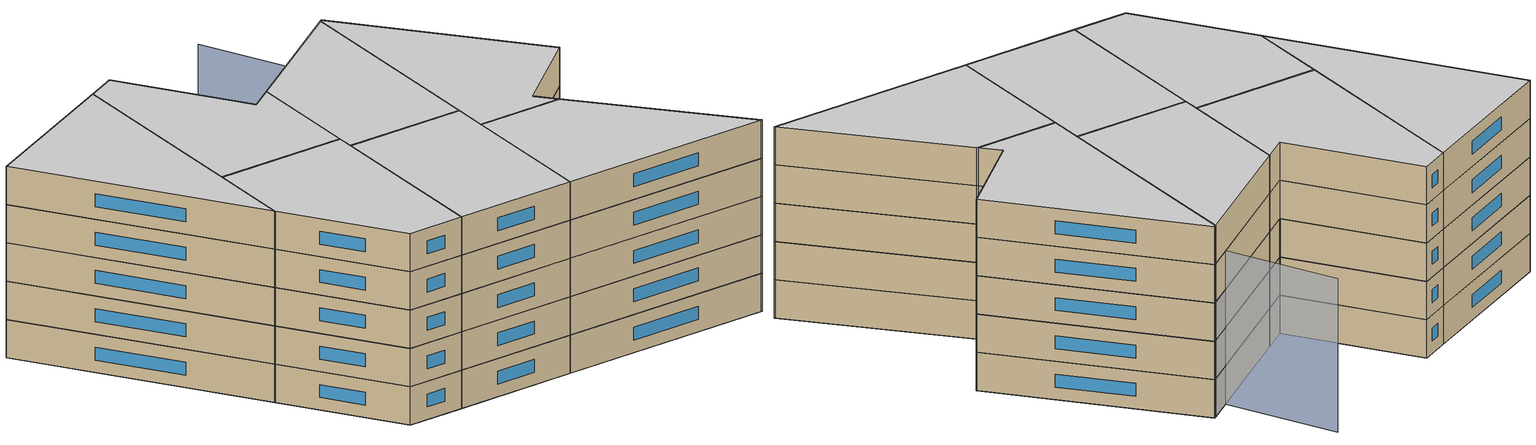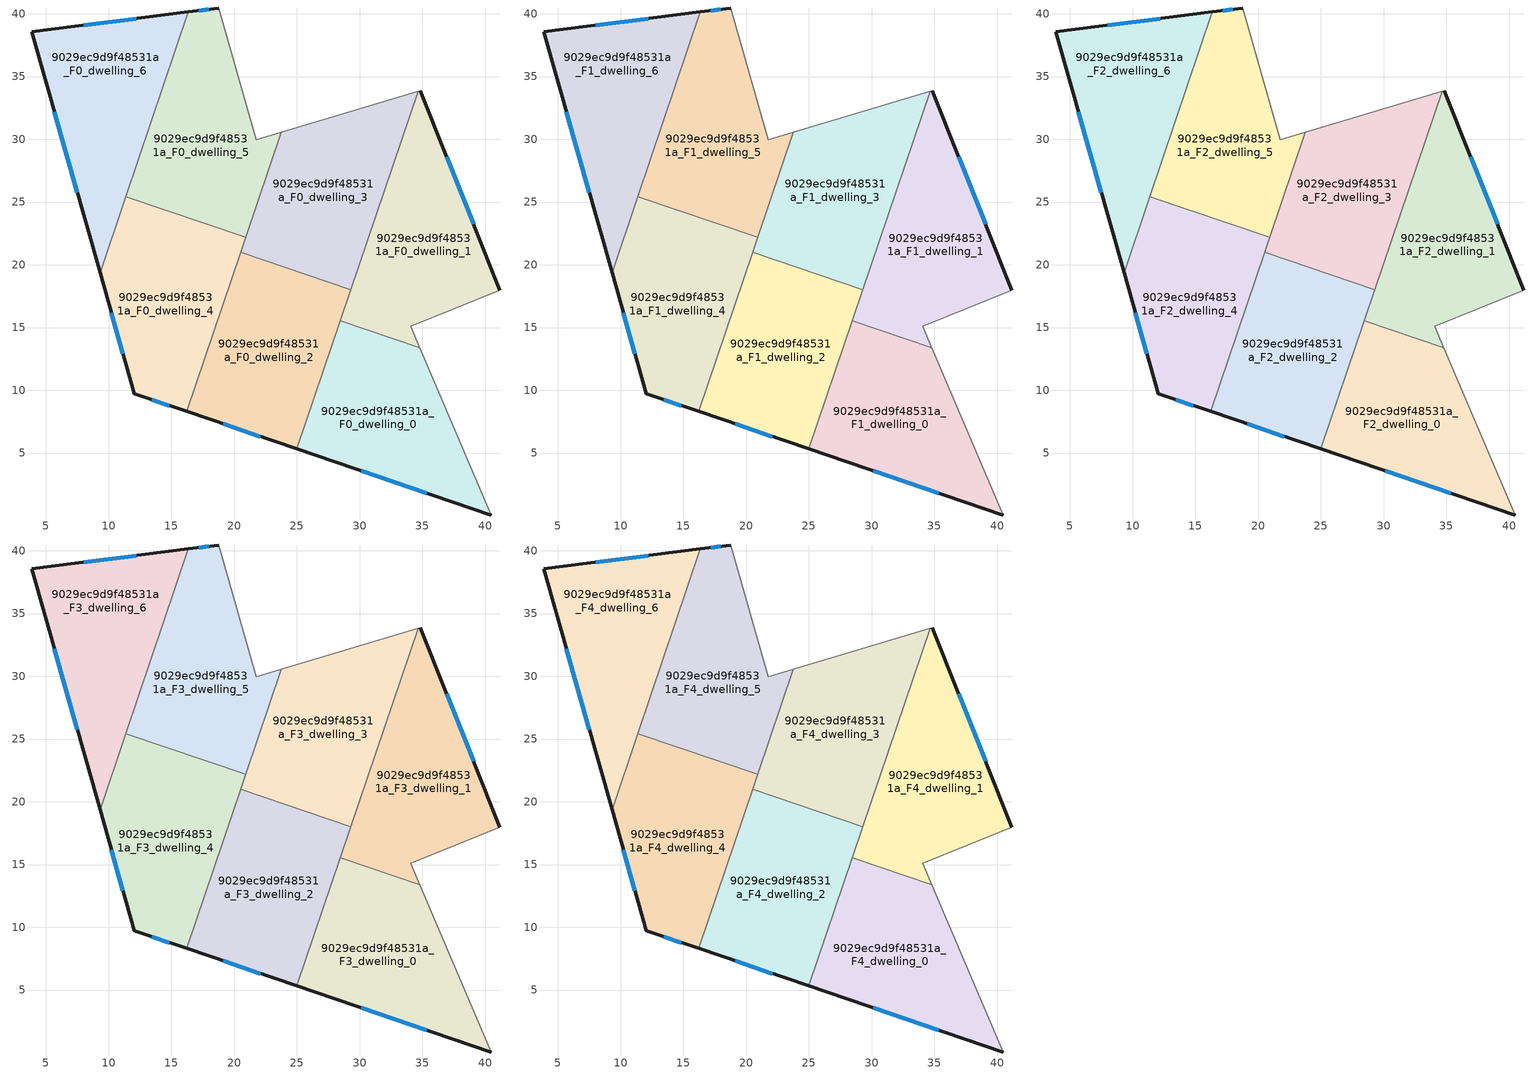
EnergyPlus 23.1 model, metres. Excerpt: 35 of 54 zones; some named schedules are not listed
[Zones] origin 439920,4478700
9029ec9d9f48531a_F0_dwelling_0
 floor ground (EU_floor_Construction): 40.48,0.07 34.8,13.4 28.47,15.54 25,5.33 z0
 wall outside (EU_wall_Construction): 40.48,0.07 25,5.33 z0:3
 wall to 9029ec9d9f48531a_F0_dwelling_1 (EU_wall_Construction): 28.47,15.54 34.8,13.4 z0:3
 wall adiabatic (EU_wall_Construction): 34.8,13.4 40.48,0.07 z0:3
 wall to 9029ec9d9f48531a_F0_dwelling_2 (EU_wall_Construction): 25,5.33 28.47,15.54 z0:3
 window (EU_Window_Construction): 35.35,1.81 30.13,3.59 z0.99:2.01
9029ec9d9f48531a_F0_dwelling_1
 floor ground (EU_floor_Construction): 41.18,17.97 34.84,33.86 34.66,33.81 28.47,15.54 34.8,13.4 34.07,15.12 z0
 wall outside (EU_wall_Construction): 34.84,33.86 41.18,17.97 z0:3
 wall adiabatic (EU_wall_Construction): 34.66,33.81 34.84,33.86 / 41.18,17.97 34.07,15.12 34.8,13.4 z0:3
 wall to 9029ec9d9f48531a_F0_dwelling_3 (EU_wall_Construction): 29.31,18.02 34.66,33.81 z0:3
 wall to 9029ec9d9f48531a_F0_dwelling_2 (EU_wall_Construction): 28.47,15.54 29.31,18.02 z0:3
 window (EU_Window_Construction): 36.94,28.59 39.08,23.24 z0.99:2.01
9029ec9d9f48531a_F0_dwelling_2
 floor ground (EU_floor_Construction): 25,5.33 29.31,18.02 20.52,21 16.22,8.32 z0
 wall outside (EU_wall_Construction): 25,5.33 16.22,8.32 z0:3
 wall to 9029ec9d9f48531a_F0_dwelling_3 (EU_wall_Construction): 20.52,21 29.31,18.02 z0:3
 wall to 9029ec9d9f48531a_F0_dwelling_4 (EU_wall_Construction): 16.22,8.32 20.52,21 z0:3
 window (EU_Window_Construction): 22.09,6.32 19.13,7.33 z0.99:2.01
9029ec9d9f48531a_F0_dwelling_3
 floor ground (EU_floor_Construction): 29.31,18.02 34.66,33.81 23.77,30.58 20.52,21 z0
 wall adiabatic (EU_wall_Construction): 23.77,30.58 34.66,33.81 z0:3
 wall to 9029ec9d9f48531a_F0_dwelling_5 (EU_wall_Construction): 20.92,22.19 23.77,30.58 z0:3
 wall to 9029ec9d9f48531a_F0_dwelling_4 (EU_wall_Construction): 20.52,21 20.92,22.19 z0:3
9029ec9d9f48531a_F0_dwelling_4
 floor ground (EU_floor_Construction): 16.22,8.32 20.92,22.19 11.37,25.43 9.32,19.36 12.05,9.73 z0
 wall outside (EU_wall_Construction): 16.22,8.32 12.05,9.73 9.32,19.36 z0:3
 wall to 9029ec9d9f48531a_F0_dwelling_5 (EU_wall_Construction): 11.37,25.43 20.92,22.19 z0:3
 wall to 9029ec9d9f48531a_F0_dwelling_6 (EU_wall_Construction): 9.32,19.36 11.37,25.43 z0:3
 window (EU_Window_Construction): 11.15,12.92 10.22,16.17 / 14.84,8.79 13.43,9.26 z0.99:2.01
9029ec9d9f48531a_F0_dwelling_5
 floor ground (EU_floor_Construction): 20.92,22.19 23.77,30.58 21.75,29.98 18.79,40.46 16.37,40.15 11.37,25.43 z0
 wall outside (EU_wall_Construction): 16.37,40.15 18.79,40.46 z0:3
 wall adiabatic (EU_wall_Construction): 18.79,40.46 21.75,29.98 23.77,30.58 z0:3
 wall to 9029ec9d9f48531a_F0_dwelling_6 (EU_wall_Construction): 11.37,25.43 16.37,40.15 z0:3
 window (EU_Window_Construction): 17.17,40.25 17.98,40.36 z0.99:2.01
9029ec9d9f48531a_F0_dwelling_6
 floor ground (EU_floor_Construction): 9.32,19.36 16.37,40.15 3.86,38.55 z0
 wall outside (EU_wall_Construction): 9.32,19.36 3.86,38.55 16.37,40.15 z0:3
 window (EU_Window_Construction): 7.51,25.72 5.67,32.19 / 8.01,39.08 12.22,39.62 z0.99:2.01
9029ec9d9f48531a_F1_dwelling_0
 floor to 9029ec9d9f48531a_F0_dwelling_0 (EU_floor_Construction): 40.48,0.07 34.8,13.4 28.47,15.54 25,5.33 z3
 wall outside (EU_wall_Construction): 40.48,0.07 25,5.33 z3:6
 wall to 9029ec9d9f48531a_F1_dwelling_1 (EU_wall_Construction): 28.47,15.54 34.8,13.4 z3:6
 wall adiabatic (EU_wall_Construction): 34.8,13.4 40.48,0.07 z3:6
 wall to 9029ec9d9f48531a_F1_dwelling_2 (EU_wall_Construction): 25,5.33 28.47,15.54 z3:6
 window (EU_Window_Construction): 35.35,1.81 30.13,3.59 z3.99:5.01
9029ec9d9f48531a_F1_dwelling_1
 floor to 9029ec9d9f48531a_F0_dwelling_1 (EU_floor_Construction): 41.18,17.97 34.84,33.86 34.66,33.81 28.47,15.54 34.8,13.4 34.07,15.12 z3
 wall outside (EU_wall_Construction): 34.84,33.86 41.18,17.97 z3:6
 wall adiabatic (EU_wall_Construction): 34.66,33.81 34.84,33.86 / 41.18,17.97 34.07,15.12 34.8,13.4 z3:6
 wall to 9029ec9d9f48531a_F1_dwelling_3 (EU_wall_Construction): 29.31,18.02 34.66,33.81 z3:6
 wall to 9029ec9d9f48531a_F1_dwelling_2 (EU_wall_Construction): 28.47,15.54 29.31,18.02 z3:6
 window (EU_Window_Construction): 36.94,28.59 39.08,23.24 z3.99:5.01
9029ec9d9f48531a_F1_dwelling_2
 floor to 9029ec9d9f48531a_F0_dwelling_2 (EU_floor_Construction): 25,5.33 29.31,18.02 20.52,21 16.22,8.32 z3
 wall outside (EU_wall_Construction): 25,5.33 16.22,8.32 z3:6
 wall to 9029ec9d9f48531a_F1_dwelling_3 (EU_wall_Construction): 20.52,21 29.31,18.02 z3:6
 wall to 9029ec9d9f48531a_F1_dwelling_4 (EU_wall_Construction): 16.22,8.32 20.52,21 z3:6
 window (EU_Window_Construction): 22.09,6.32 19.13,7.33 z3.99:5.01
9029ec9d9f48531a_F1_dwelling_3
 floor to 9029ec9d9f48531a_F0_dwelling_3 (EU_floor_Construction): 29.31,18.02 34.66,33.81 23.77,30.58 20.52,21 z3
 wall adiabatic (EU_wall_Construction): 23.77,30.58 34.66,33.81 z3:6
 wall to 9029ec9d9f48531a_F1_dwelling_5 (EU_wall_Construction): 20.92,22.19 23.77,30.58 z3:6
 wall to 9029ec9d9f48531a_F1_dwelling_4 (EU_wall_Construction): 20.52,21 20.92,22.19 z3:6
9029ec9d9f48531a_F1_dwelling_4
 floor to 9029ec9d9f48531a_F0_dwelling_4 (EU_floor_Construction): 16.22,8.32 20.92,22.19 11.37,25.43 9.32,19.36 12.05,9.73 z3
 wall outside (EU_wall_Construction): 16.22,8.32 12.05,9.73 9.32,19.36 z3:6
 wall to 9029ec9d9f48531a_F1_dwelling_5 (EU_wall_Construction): 11.37,25.43 20.92,22.19 z3:6
 wall to 9029ec9d9f48531a_F1_dwelling_6 (EU_wall_Construction): 9.32,19.36 11.37,25.43 z3:6
 window (EU_Window_Construction): 11.15,12.92 10.22,16.17 / 14.84,8.79 13.43,9.26 z3.99:5.01
9029ec9d9f48531a_F1_dwelling_5
 floor to 9029ec9d9f48531a_F0_dwelling_5 (EU_floor_Construction): 20.92,22.19 23.77,30.58 21.75,29.98 18.79,40.46 16.37,40.15 11.37,25.43 z3
 wall outside (EU_wall_Construction): 16.37,40.15 18.79,40.46 z3:6
 wall adiabatic (EU_wall_Construction): 18.79,40.46 21.75,29.98 23.77,30.58 z3:6
 wall to 9029ec9d9f48531a_F1_dwelling_6 (EU_wall_Construction): 11.37,25.43 16.37,40.15 z3:6
 window (EU_Window_Construction): 17.17,40.25 17.98,40.36 z3.99:5.01
9029ec9d9f48531a_F1_dwelling_6
 floor to 9029ec9d9f48531a_F0_dwelling_6 (EU_floor_Construction): 9.32,19.36 16.37,40.15 3.86,38.55 z3
 wall outside (EU_wall_Construction): 9.32,19.36 3.86,38.55 16.37,40.15 z3:6
 window (EU_Window_Construction): 7.51,25.72 5.67,32.19 / 8.01,39.08 12.22,39.62 z3.99:5.01
9029ec9d9f48531a_F2_dwelling_0
 floor to 9029ec9d9f48531a_F1_dwelling_0 (EU_floor_Construction): 40.48,0.07 34.8,13.4 28.47,15.54 25,5.33 z6
 wall outside (EU_wall_Construction): 40.48,0.07 25,5.33 z6:9
 wall to 9029ec9d9f48531a_F2_dwelling_1 (EU_wall_Construction): 28.47,15.54 34.8,13.4 z6:9
 wall adiabatic (EU_wall_Construction): 34.8,13.4 40.48,0.07 z6:9
 wall to 9029ec9d9f48531a_F2_dwelling_2 (EU_wall_Construction): 25,5.33 28.47,15.54 z6:9
 window (EU_Window_Construction): 35.35,1.81 30.13,3.59 z6.99:8.01
9029ec9d9f48531a_F2_dwelling_1
 floor to 9029ec9d9f48531a_F1_dwelling_1 (EU_floor_Construction): 41.18,17.97 34.84,33.86 34.66,33.81 28.47,15.54 34.8,13.4 34.07,15.12 z6
 wall outside (EU_wall_Construction): 34.84,33.86 41.18,17.97 z6:9
 wall adiabatic (EU_wall_Construction): 34.66,33.81 34.84,33.86 / 41.18,17.97 34.07,15.12 34.8,13.4 z6:9
 wall to 9029ec9d9f48531a_F2_dwelling_3 (EU_wall_Construction): 29.31,18.02 34.66,33.81 z6:9
 wall to 9029ec9d9f48531a_F2_dwelling_2 (EU_wall_Construction): 28.47,15.54 29.31,18.02 z6:9
 window (EU_Window_Construction): 36.94,28.59 39.08,23.24 z6.99:8.01
9029ec9d9f48531a_F2_dwelling_2
 floor to 9029ec9d9f48531a_F1_dwelling_2 (EU_floor_Construction): 25,5.33 29.31,18.02 20.52,21 16.22,8.32 z6
 wall outside (EU_wall_Construction): 25,5.33 16.22,8.32 z6:9
 wall to 9029ec9d9f48531a_F2_dwelling_3 (EU_wall_Construction): 20.52,21 29.31,18.02 z6:9
 wall to 9029ec9d9f48531a_F2_dwelling_4 (EU_wall_Construction): 16.22,8.32 20.52,21 z6:9
 window (EU_Window_Construction): 22.09,6.32 19.13,7.33 z6.99:8.01
9029ec9d9f48531a_F2_dwelling_3
 floor to 9029ec9d9f48531a_F1_dwelling_3 (EU_floor_Construction): 29.31,18.02 34.66,33.81 23.77,30.58 20.52,21 z6
 wall adiabatic (EU_wall_Construction): 23.77,30.58 34.66,33.81 z6:9
 wall to 9029ec9d9f48531a_F2_dwelling_5 (EU_wall_Construction): 20.92,22.19 23.77,30.58 z6:9
 wall to 9029ec9d9f48531a_F2_dwelling_4 (EU_wall_Construction): 20.52,21 20.92,22.19 z6:9
9029ec9d9f48531a_F2_dwelling_4
 floor to 9029ec9d9f48531a_F1_dwelling_4 (EU_floor_Construction): 16.22,8.32 20.92,22.19 11.37,25.43 9.32,19.36 12.05,9.73 z6
 wall outside (EU_wall_Construction): 16.22,8.32 12.05,9.73 9.32,19.36 z6:9
 wall to 9029ec9d9f48531a_F2_dwelling_5 (EU_wall_Construction): 11.37,25.43 20.92,22.19 z6:9
 wall to 9029ec9d9f48531a_F2_dwelling_6 (EU_wall_Construction): 9.32,19.36 11.37,25.43 z6:9
 window (EU_Window_Construction): 11.15,12.92 10.22,16.17 / 14.84,8.79 13.43,9.26 z6.99:8.01
9029ec9d9f48531a_F2_dwelling_5
 floor to 9029ec9d9f48531a_F1_dwelling_5 (EU_floor_Construction): 20.92,22.19 23.77,30.58 21.75,29.98 18.79,40.46 16.37,40.15 11.37,25.43 z6
 wall outside (EU_wall_Construction): 16.37,40.15 18.79,40.46 z6:9
 wall adiabatic (EU_wall_Construction): 18.79,40.46 21.75,29.98 23.77,30.58 z6:9
 wall to 9029ec9d9f48531a_F2_dwelling_6 (EU_wall_Construction): 11.37,25.43 16.37,40.15 z6:9
 window (EU_Window_Construction): 17.17,40.25 17.98,40.36 z6.99:8.01
9029ec9d9f48531a_F2_dwelling_6
 floor to 9029ec9d9f48531a_F1_dwelling_6 (EU_floor_Construction): 9.32,19.36 16.37,40.15 3.86,38.55 z6
 wall outside (EU_wall_Construction): 9.32,19.36 3.86,38.55 16.37,40.15 z6:9
 window (EU_Window_Construction): 7.51,25.72 5.67,32.19 / 8.01,39.08 12.22,39.62 z6.99:8.01
9029ec9d9f48531a_F3_dwelling_0
 floor to 9029ec9d9f48531a_F2_dwelling_0 (EU_floor_Construction): 40.48,0.07 34.8,13.4 28.47,15.54 25,5.33 z9
 wall outside (EU_wall_Construction): 40.48,0.07 25,5.33 z9:12
 wall to 9029ec9d9f48531a_F3_dwelling_1 (EU_wall_Construction): 28.47,15.54 34.8,13.4 z9:12
 wall adiabatic (EU_wall_Construction): 34.8,13.4 40.48,0.07 z9:12
 wall to 9029ec9d9f48531a_F3_dwelling_2 (EU_wall_Construction): 25,5.33 28.47,15.54 z9:12
 window (EU_Window_Construction): 35.35,1.81 30.13,3.59 z9.99:11.01
9029ec9d9f48531a_F3_dwelling_1
 floor to 9029ec9d9f48531a_F2_dwelling_1 (EU_floor_Construction): 41.18,17.97 34.84,33.86 34.66,33.81 28.47,15.54 34.8,13.4 34.07,15.12 z9
 wall outside (EU_wall_Construction): 34.84,33.86 41.18,17.97 z9:12
 wall adiabatic (EU_wall_Construction): 34.66,33.81 34.84,33.86 / 41.18,17.97 34.07,15.12 34.8,13.4 z9:12
 wall to 9029ec9d9f48531a_F3_dwelling_3 (EU_wall_Construction): 29.31,18.02 34.66,33.81 z9:12
 wall to 9029ec9d9f48531a_F3_dwelling_2 (EU_wall_Construction): 28.47,15.54 29.31,18.02 z9:12
 window (EU_Window_Construction): 36.94,28.59 39.08,23.24 z9.99:11.01
9029ec9d9f48531a_F3_dwelling_2
 floor to 9029ec9d9f48531a_F2_dwelling_2 (EU_floor_Construction): 25,5.33 29.31,18.02 20.52,21 16.22,8.32 z9
 wall outside (EU_wall_Construction): 25,5.33 16.22,8.32 z9:12
 wall to 9029ec9d9f48531a_F3_dwelling_3 (EU_wall_Construction): 20.52,21 29.31,18.02 z9:12
 wall to 9029ec9d9f48531a_F3_dwelling_4 (EU_wall_Construction): 16.22,8.32 20.52,21 z9:12
 window (EU_Window_Construction): 22.09,6.32 19.13,7.33 z9.99:11.01
9029ec9d9f48531a_F3_dwelling_3
 floor to 9029ec9d9f48531a_F2_dwelling_3 (EU_floor_Construction): 29.31,18.02 34.66,33.81 23.77,30.58 20.52,21 z9
 wall adiabatic (EU_wall_Construction): 23.77,30.58 34.66,33.81 z9:12
 wall to 9029ec9d9f48531a_F3_dwelling_5 (EU_wall_Construction): 20.92,22.19 23.77,30.58 z9:12
 wall to 9029ec9d9f48531a_F3_dwelling_4 (EU_wall_Construction): 20.52,21 20.92,22.19 z9:12
9029ec9d9f48531a_F3_dwelling_4
 floor to 9029ec9d9f48531a_F2_dwelling_4 (EU_floor_Construction): 16.22,8.32 20.92,22.19 11.37,25.43 9.32,19.36 12.05,9.73 z9
 wall outside (EU_wall_Construction): 16.22,8.32 12.05,9.73 9.32,19.36 z9:12
 wall to 9029ec9d9f48531a_F3_dwelling_5 (EU_wall_Construction): 11.37,25.43 20.92,22.19 z9:12
 wall to 9029ec9d9f48531a_F3_dwelling_6 (EU_wall_Construction): 9.32,19.36 11.37,25.43 z9:12
 window (EU_Window_Construction): 11.15,12.92 10.22,16.17 / 14.84,8.79 13.43,9.26 z9.99:11.01
9029ec9d9f48531a_F3_dwelling_5
 floor to 9029ec9d9f48531a_F2_dwelling_5 (EU_floor_Construction): 20.92,22.19 23.77,30.58 21.75,29.98 18.79,40.46 16.37,40.15 11.37,25.43 z9
 wall outside (EU_wall_Construction): 16.37,40.15 18.79,40.46 z9:12
 wall adiabatic (EU_wall_Construction): 18.79,40.46 21.75,29.98 23.77,30.58 z9:12
 wall to 9029ec9d9f48531a_F3_dwelling_6 (EU_wall_Construction): 11.37,25.43 16.37,40.15 z9:12
 window (EU_Window_Construction): 17.17,40.25 17.98,40.36 z9.99:11.01
9029ec9d9f48531a_F3_dwelling_6
 floor to 9029ec9d9f48531a_F2_dwelling_6 (EU_floor_Construction): 9.32,19.36 16.37,40.15 3.86,38.55 z9
 wall outside (EU_wall_Construction): 9.32,19.36 3.86,38.55 16.37,40.15 z9:12
 window (EU_Window_Construction): 7.51,25.72 5.67,32.19 / 8.01,39.08 12.22,39.62 z9.99:11.01
9029ec9d9f48531a_F4_dwelling_0
 floor to 9029ec9d9f48531a_F3_dwelling_0 (EU_floor_Construction): 40.48,0.07 34.8,13.4 28.47,15.54 25,5.33 z12
 wall outside (EU_wall_Construction): 40.48,0.07 25,5.33 z12:15
 wall to 9029ec9d9f48531a_F4_dwelling_1 (EU_wall_Construction): 28.47,15.54 34.8,13.4 z12:15
 wall adiabatic (EU_wall_Construction): 34.8,13.4 40.48,0.07 z12:15
 wall to 9029ec9d9f48531a_F4_dwelling_2 (EU_wall_Construction): 25,5.33 28.47,15.54 z12:15
 window (EU_Window_Construction): 35.35,1.81 30.13,3.59 z12.99:14.01
 ceiling to 9029ec9d9f48531a_F5_dwelling_0 (EU_floor_Construction): 34.8,13.4 40.48,0.07 25,5.33 28.47,15.54 z15
9029ec9d9f48531a_F4_dwelling_1
 floor to 9029ec9d9f48531a_F3_dwelling_1 (EU_floor_Construction): 41.18,17.97 34.84,33.86 34.66,33.81 28.47,15.54 34.8,13.4 34.07,15.12 z12
 wall outside (EU_wall_Construction): 34.84,33.86 41.18,17.97 z12:15
 wall adiabatic (EU_wall_Construction): 34.66,33.81 34.84,33.86 / 41.18,17.97 34.07,15.12 34.8,13.4 z12:15
 wall to 9029ec9d9f48531a_F4_dwelling_3 (EU_wall_Construction): 29.31,18.02 34.66,33.81 z12:15
 wall to 9029ec9d9f48531a_F4_dwelling_2 (EU_wall_Construction): 28.47,15.54 29.31,18.02 z12:15
 window (EU_Window_Construction): 36.94,28.59 39.08,23.24 z12.99:14.01
 ceiling to 9029ec9d9f48531a_F5_dwelling_1 (EU_floor_Construction): 34.84,33.86 41.18,17.97 34.07,15.12 34.8,13.4 28.47,15.54 34.66,33.81 z15
9029ec9d9f48531a_F4_dwelling_2
 floor to 9029ec9d9f48531a_F3_dwelling_2 (EU_floor_Construction): 25,5.33 29.31,18.02 20.52,21 16.22,8.32 z12
 wall outside (EU_wall_Construction): 25,5.33 16.22,8.32 z12:15
 wall to 9029ec9d9f48531a_F4_dwelling_3 (EU_wall_Construction): 20.52,21 29.31,18.02 z12:15
 wall to 9029ec9d9f48531a_F4_dwelling_4 (EU_wall_Construction): 16.22,8.32 20.52,21 z12:15
 window (EU_Window_Construction): 22.09,6.32 19.13,7.33 z12.99:14.01
 ceiling to 9029ec9d9f48531a_F5_dwelling_2 (EU_floor_Construction): 29.31,18.02 25,5.33 16.22,8.32 20.52,21 z15
9029ec9d9f48531a_F4_dwelling_3
 floor to 9029ec9d9f48531a_F3_dwelling_3 (EU_floor_Construction): 29.31,18.02 34.66,33.81 23.77,30.58 20.52,21 z12
 wall adiabatic (EU_wall_Construction): 23.77,30.58 34.66,33.81 z12:15
 wall to 9029ec9d9f48531a_F4_dwelling_5 (EU_wall_Construction): 20.92,22.19 23.77,30.58 z12:15
 wall to 9029ec9d9f48531a_F4_dwelling_4 (EU_wall_Construction): 20.52,21 20.92,22.19 z12:15
 ceiling to 9029ec9d9f48531a_F5_dwelling_3 (EU_floor_Construction): 34.66,33.81 29.31,18.02 20.52,21 23.77,30.58 z15
9029ec9d9f48531a_F4_dwelling_4
 floor to 9029ec9d9f48531a_F3_dwelling_4 (EU_floor_Construction): 16.22,8.32 20.92,22.19 11.37,25.43 9.32,19.36 12.05,9.73 z12
 wall outside (EU_wall_Construction): 16.22,8.32 12.05,9.73 9.32,19.36 z12:15
 wall to 9029ec9d9f48531a_F4_dwelling_5 (EU_wall_Construction): 11.37,25.43 20.92,22.19 z12:15
 wall to 9029ec9d9f48531a_F4_dwelling_6 (EU_wall_Construction): 9.32,19.36 11.37,25.43 z12:15
 window (EU_Window_Construction): 11.15,12.92 10.22,16.17 / 14.84,8.79 13.43,9.26 z12.99:14.01
 ceiling to 9029ec9d9f48531a_F5_dwelling_4 (EU_floor_Construction): 20.92,22.19 16.22,8.32 12.05,9.73 9.32,19.36 11.37,25.43 z15
9029ec9d9f48531a_F4_dwelling_5
 floor to 9029ec9d9f48531a_F3_dwelling_5 (EU_floor_Construction): 20.92,22.19 23.77,30.58 21.75,29.98 18.79,40.46 16.37,40.15 11.37,25.43 z12
 wall outside (EU_wall_Construction): 16.37,40.15 18.79,40.46 z12:15
 wall adiabatic (EU_wall_Construction): 18.79,40.46 21.75,29.98 23.77,30.58 z12:15
 wall to 9029ec9d9f48531a_F4_dwelling_6 (EU_wall_Construction): 11.37,25.43 16.37,40.15 z12:15
 window (EU_Window_Construction): 17.17,40.25 17.98,40.36 z12.99:14.01
 ceiling to 9029ec9d9f48531a_F5_dwelling_5 (EU_floor_Construction): 18.79,40.46 21.75,29.98 23.77,30.58 20.92,22.19 11.37,25.43 16.37,40.15 z15
9029ec9d9f48531a_F4_dwelling_6
 floor to 9029ec9d9f48531a_F3_dwelling_6 (EU_floor_Construction): 9.32,19.36 16.37,40.15 3.86,38.55 z12
 wall outside (EU_wall_Construction): 9.32,19.36 3.86,38.55 16.37,40.15 z12:15
 window (EU_Window_Construction): 7.51,25.72 5.67,32.19 / 8.01,39.08 12.22,39.62 z12.99:14.01
 ceiling to 9029ec9d9f48531a_F5_dwelling_6 (EU_floor_Construction): 16.37,40.15 9.32,19.36 3.86,38.55 z15
shading: 33.47,26.78 31.54,42.08 z0:12; 34.84,33.86 21.75,29.98 / 21.75,29.98 18.65,40.42 z0:9
[Building]
EU S2 Campaign: North Axis=0; Terrain=City; Solar Distribution=FullExterior
[Site:Location]
Madrid: Latitude=40.5; Longitude=-3.5; Time Zone=1; Elevation=609
[SizingPeriod:WeatherFileDays]
AnnualSizingPeriod: Begin Month=1; Begin Day of Month=1; End Month=12; End Day of Month=31; Day of Week for Start Day=Monday; Use Weather File Daylight Saving Period=No; Use Weather File Rain and Snow Indicators=No
[MATERIAL]
EU_InternalMass_Material: Roughness=MediumRough; Thickness=0.1; Conductivity=1; Density=1800; Specific Heat=900; Thermal Absorptance=0.9; Solar Absorptance=0.7; Visible Absorptance=0.7
[MATERIAL:NOMASS] Roughness=MediumRough; Thermal Absorptance=0.9; Solar Absorptance=0.7; Visible Absorptance=0.7
Name | Thermal Resistance
EU_wall_NoMass | 0.609216
EU_floor_NoMass | 0.568163
[WINDOWMATERIAL:SIMPLEGLAZINGSYSTEM]
EU_Window_SimpleGlazing: UFactor=5.50606; Solar Heat Gain Coefficient=0.85; Visible Transmittance=0.85
[CONSTRUCTION]
EU_wall_Construction: EU_wall_NoMass
EU_floor_Construction: EU_floor_NoMass
EU_InternalMass_Construction: EU_InternalMass_Material
EU_Window_Construction: EU_Window_SimpleGlazing
[ZONE] Type=1; Multiplier=1; Ceiling Height=autocalculate; Floor Area=autocalculate; Part of Total Floor Area=Yes
Name | Volume
9029ec9d9f48531a_F0_dwelling_0; 9029ec9d9f48531a_F1_dwelling_0; 9029ec9d9f48531a_F2_dwelling_0; 9029ec9d9f48531a_F3_dwelling_0; 9029ec9d9f48531a_F4_dwelling_0 | 372.87
9029ec9d9f48531a_F0_dwelling_1; 9029ec9d9f48531a_F1_dwelling_1; 9029ec9d9f48531a_F2_dwelling_1; 9029ec9d9f48531a_F3_dwelling_1; 9029ec9d9f48531a_F4_dwelling_1 | 372.864
9029ec9d9f48531a_F0_dwelling_2; 9029ec9d9f48531a_F1_dwelling_2; 9029ec9d9f48531a_F2_dwelling_2; 9029ec9d9f48531a_F3_dwelling_2; 9029ec9d9f48531a_F4_dwelling_2 | 372.878
9029ec9d9f48531a_F0_dwelling_3; 9029ec9d9f48531a_F1_dwelling_3; 9029ec9d9f48531a_F2_dwelling_3; 9029ec9d9f48531a_F3_dwelling_3; 9029ec9d9f48531a_F4_dwelling_3 | 372.863
9029ec9d9f48531a_F0_dwelling_4; 9029ec9d9f48531a_F1_dwelling_4; 9029ec9d9f48531a_F2_dwelling_4; 9029ec9d9f48531a_F3_dwelling_4; 9029ec9d9f48531a_F4_dwelling_4 | 372.845
9029ec9d9f48531a_F0_dwelling_5; 9029ec9d9f48531a_F1_dwelling_5; 9029ec9d9f48531a_F2_dwelling_5; 9029ec9d9f48531a_F3_dwelling_5; 9029ec9d9f48531a_F4_dwelling_5 | 372.867
9029ec9d9f48531a_F0_dwelling_6; 9029ec9d9f48531a_F1_dwelling_6; 9029ec9d9f48531a_F2_dwelling_6; 9029ec9d9f48531a_F3_dwelling_6; 9029ec9d9f48531a_F4_dwelling_6 | 372.869
[INTERNALMASS] Construction=EU_InternalMass_Construction
Name | Zone or ZoneList | Surface Area
9029ec9d9f48531a_F0_dwelling_0_EU_InternalMass | 9029ec9d9f48531a_F0_dwelling_0 | 124.291
9029ec9d9f48531a_F0_dwelling_1_EU_InternalMass | 9029ec9d9f48531a_F0_dwelling_1 | 124.286
9029ec9d9f48531a_F0_dwelling_2_EU_InternalMass | 9029ec9d9f48531a_F0_dwelling_2 | 124.292
9029ec9d9f48531a_F0_dwelling_3_EU_InternalMass | 9029ec9d9f48531a_F0_dwelling_3 | 124.285
9029ec9d9f48531a_F0_dwelling_4_EU_InternalMass | 9029ec9d9f48531a_F0_dwelling_4 | 124.283
9029ec9d9f48531a_F0_dwelling_5_EU_InternalMass | 9029ec9d9f48531a_F0_dwelling_5 | 124.289
9029ec9d9f48531a_F0_dwelling_6_EU_InternalMass | 9029ec9d9f48531a_F0_dwelling_6 | 124.29
9029ec9d9f48531a_F1_dwelling_0_EU_InternalMass | 9029ec9d9f48531a_F1_dwelling_0 | 124.291
9029ec9d9f48531a_F1_dwelling_1_EU_InternalMass | 9029ec9d9f48531a_F1_dwelling_1 | 124.286
9029ec9d9f48531a_F1_dwelling_2_EU_InternalMass | 9029ec9d9f48531a_F1_dwelling_2 | 124.292
9029ec9d9f48531a_F1_dwelling_3_EU_InternalMass | 9029ec9d9f48531a_F1_dwelling_3 | 124.285
9029ec9d9f48531a_F1_dwelling_4_EU_InternalMass | 9029ec9d9f48531a_F1_dwelling_4 | 124.283
9029ec9d9f48531a_F1_dwelling_5_EU_InternalMass | 9029ec9d9f48531a_F1_dwelling_5 | 124.289
9029ec9d9f48531a_F1_dwelling_6_EU_InternalMass | 9029ec9d9f48531a_F1_dwelling_6 | 124.29
9029ec9d9f48531a_F2_dwelling_0_EU_InternalMass | 9029ec9d9f48531a_F2_dwelling_0 | 124.291
9029ec9d9f48531a_F2_dwelling_1_EU_InternalMass | 9029ec9d9f48531a_F2_dwelling_1 | 124.286
9029ec9d9f48531a_F2_dwelling_2_EU_InternalMass | 9029ec9d9f48531a_F2_dwelling_2 | 124.292
9029ec9d9f48531a_F2_dwelling_3_EU_InternalMass | 9029ec9d9f48531a_F2_dwelling_3 | 124.285
9029ec9d9f48531a_F2_dwelling_4_EU_InternalMass | 9029ec9d9f48531a_F2_dwelling_4 | 124.283
9029ec9d9f48531a_F2_dwelling_5_EU_InternalMass | 9029ec9d9f48531a_F2_dwelling_5 | 124.289
9029ec9d9f48531a_F2_dwelling_6_EU_InternalMass | 9029ec9d9f48531a_F2_dwelling_6 | 124.29
9029ec9d9f48531a_F3_dwelling_0_EU_InternalMass | 9029ec9d9f48531a_F3_dwelling_0 | 124.291
9029ec9d9f48531a_F3_dwelling_1_EU_InternalMass | 9029ec9d9f48531a_F3_dwelling_1 | 124.286
9029ec9d9f48531a_F3_dwelling_2_EU_InternalMass | 9029ec9d9f48531a_F3_dwelling_2 | 124.292
9029ec9d9f48531a_F3_dwelling_3_EU_InternalMass | 9029ec9d9f48531a_F3_dwelling_3 | 124.285
9029ec9d9f48531a_F3_dwelling_4_EU_InternalMass | 9029ec9d9f48531a_F3_dwelling_4 | 124.283
9029ec9d9f48531a_F3_dwelling_5_EU_InternalMass | 9029ec9d9f48531a_F3_dwelling_5 | 124.289
9029ec9d9f48531a_F3_dwelling_6_EU_InternalMass | 9029ec9d9f48531a_F3_dwelling_6 | 124.29
9029ec9d9f48531a_F4_dwelling_0_EU_InternalMass | 9029ec9d9f48531a_F4_dwelling_0 | 124.291
9029ec9d9f48531a_F4_dwelling_1_EU_InternalMass | 9029ec9d9f48531a_F4_dwelling_1 | 124.286
9029ec9d9f48531a_F4_dwelling_2_EU_InternalMass | 9029ec9d9f48531a_F4_dwelling_2 | 124.292
9029ec9d9f48531a_F4_dwelling_3_EU_InternalMass | 9029ec9d9f48531a_F4_dwelling_3 | 124.285
9029ec9d9f48531a_F4_dwelling_4_EU_InternalMass | 9029ec9d9f48531a_F4_dwelling_4 | 124.283
9029ec9d9f48531a_F4_dwelling_5_EU_InternalMass | 9029ec9d9f48531a_F4_dwelling_5 | 124.289
9029ec9d9f48531a_F4_dwelling_6_EU_InternalMass | 9029ec9d9f48531a_F4_dwelling_6 | 124.29
[OTHEREQUIPMENT] Fuel Type=Electricity; Design Level Calculation Method=Watts/Area; Power per Zone Floor Area=1; Fraction Latent=0; Fraction Radiant=0; Fraction Lost=0; Carbon Dioxide Generation Rate=0; EndUse Subcategory=EU_Step8_InternalGains
Name | Zone or ZoneList or Space or SpaceList | Schedule
EU_Step8_InternalGain_9029ec9d9f48531a_F0_dwelling_0_f000 | 9029ec9d9f48531a_F0_dwelling_0 | EU_Step8_GainSchedule_9029ec9d9f48531a_F0_dwelling_0_f000
EU_Step8_InternalGain_9029ec9d9f48531a_F0_dwelling_1_f000 | 9029ec9d9f48531a_F0_dwelling_1 | EU_Step8_GainSchedule_9029ec9d9f48531a_F0_dwelling_1_f000
EU_Step8_InternalGain_9029ec9d9f48531a_F0_dwelling_2_f000 | 9029ec9d9f48531a_F0_dwelling_2 | EU_Step8_GainSchedule_9029ec9d9f48531a_F0_dwelling_2_f000
EU_Step8_InternalGain_9029ec9d9f48531a_F0_dwelling_3_f000 | 9029ec9d9f48531a_F0_dwelling_3 | EU_Step8_GainSchedule_9029ec9d9f48531a_F0_dwelling_3_f000
EU_Step8_InternalGain_9029ec9d9f48531a_F0_dwelling_4_f000 | 9029ec9d9f48531a_F0_dwelling_4 | EU_Step8_GainSchedule_9029ec9d9f48531a_F0_dwelling_4_f000
EU_Step8_InternalGain_9029ec9d9f48531a_F0_dwelling_5_f000 | 9029ec9d9f48531a_F0_dwelling_5 | EU_Step8_GainSchedule_9029ec9d9f48531a_F0_dwelling_5_f000
EU_Step8_InternalGain_9029ec9d9f48531a_F0_dwelling_6_f000 | 9029ec9d9f48531a_F0_dwelling_6 | EU_Step8_GainSchedule_9029ec9d9f48531a_F0_dwelling_6_f000
EU_Step8_InternalGain_9029ec9d9f48531a_F1_dwelling_0_f000 | 9029ec9d9f48531a_F1_dwelling_0 | EU_Step8_GainSchedule_9029ec9d9f48531a_F1_dwelling_0_f000
EU_Step8_InternalGain_9029ec9d9f48531a_F1_dwelling_1_f000 | 9029ec9d9f48531a_F1_dwelling_1 | EU_Step8_GainSchedule_9029ec9d9f48531a_F1_dwelling_1_f000
EU_Step8_InternalGain_9029ec9d9f48531a_F1_dwelling_2_f000 | 9029ec9d9f48531a_F1_dwelling_2 | EU_Step8_GainSchedule_9029ec9d9f48531a_F1_dwelling_2_f000
EU_Step8_InternalGain_9029ec9d9f48531a_F1_dwelling_3_f000 | 9029ec9d9f48531a_F1_dwelling_3 | EU_Step8_GainSchedule_9029ec9d9f48531a_F1_dwelling_3_f000
EU_Step8_InternalGain_9029ec9d9f48531a_F1_dwelling_4_f000 | 9029ec9d9f48531a_F1_dwelling_4 | EU_Step8_GainSchedule_9029ec9d9f48531a_F1_dwelling_4_f000
EU_Step8_InternalGain_9029ec9d9f48531a_F1_dwelling_5_f000 | 9029ec9d9f48531a_F1_dwelling_5 | EU_Step8_GainSchedule_9029ec9d9f48531a_F1_dwelling_5_f000
EU_Step8_InternalGain_9029ec9d9f48531a_F1_dwelling_6_f000 | 9029ec9d9f48531a_F1_dwelling_6 | EU_Step8_GainSchedule_9029ec9d9f48531a_F1_dwelling_6_f000
EU_Step8_InternalGain_9029ec9d9f48531a_F2_dwelling_0_f000 | 9029ec9d9f48531a_F2_dwelling_0 | EU_Step8_GainSchedule_9029ec9d9f48531a_F2_dwelling_0_f000
EU_Step8_InternalGain_9029ec9d9f48531a_F2_dwelling_1_f000 | 9029ec9d9f48531a_F2_dwelling_1 | EU_Step8_GainSchedule_9029ec9d9f48531a_F2_dwelling_1_f000
EU_Step8_InternalGain_9029ec9d9f48531a_F2_dwelling_2_f000 | 9029ec9d9f48531a_F2_dwelling_2 | EU_Step8_GainSchedule_9029ec9d9f48531a_F2_dwelling_2_f000
EU_Step8_InternalGain_9029ec9d9f48531a_F2_dwelling_3_f000 | 9029ec9d9f48531a_F2_dwelling_3 | EU_Step8_GainSchedule_9029ec9d9f48531a_F2_dwelling_3_f000
EU_Step8_InternalGain_9029ec9d9f48531a_F2_dwelling_4_f000 | 9029ec9d9f48531a_F2_dwelling_4 | EU_Step8_GainSchedule_9029ec9d9f48531a_F2_dwelling_4_f000
EU_Step8_InternalGain_9029ec9d9f48531a_F2_dwelling_5_f000 | 9029ec9d9f48531a_F2_dwelling_5 | EU_Step8_GainSchedule_9029ec9d9f48531a_F2_dwelling_5_f000
EU_Step8_InternalGain_9029ec9d9f48531a_F2_dwelling_6_f000 | 9029ec9d9f48531a_F2_dwelling_6 | EU_Step8_GainSchedule_9029ec9d9f48531a_F2_dwelling_6_f000
EU_Step8_InternalGain_9029ec9d9f48531a_F3_dwelling_0_f000 | 9029ec9d9f48531a_F3_dwelling_0 | EU_Step8_GainSchedule_9029ec9d9f48531a_F3_dwelling_0_f000
EU_Step8_InternalGain_9029ec9d9f48531a_F3_dwelling_1_f000 | 9029ec9d9f48531a_F3_dwelling_1 | EU_Step8_GainSchedule_9029ec9d9f48531a_F3_dwelling_1_f000
EU_Step8_InternalGain_9029ec9d9f48531a_F3_dwelling_2_f000 | 9029ec9d9f48531a_F3_dwelling_2 | EU_Step8_GainSchedule_9029ec9d9f48531a_F3_dwelling_2_f000
EU_Step8_InternalGain_9029ec9d9f48531a_F3_dwelling_3_f000 | 9029ec9d9f48531a_F3_dwelling_3 | EU_Step8_GainSchedule_9029ec9d9f48531a_F3_dwelling_3_f000
EU_Step8_InternalGain_9029ec9d9f48531a_F3_dwelling_4_f000 | 9029ec9d9f48531a_F3_dwelling_4 | EU_Step8_GainSchedule_9029ec9d9f48531a_F3_dwelling_4_f000
EU_Step8_InternalGain_9029ec9d9f48531a_F3_dwelling_5_f000 | 9029ec9d9f48531a_F3_dwelling_5 | EU_Step8_GainSchedule_9029ec9d9f48531a_F3_dwelling_5_f000
EU_Step8_InternalGain_9029ec9d9f48531a_F3_dwelling_6_f000 | 9029ec9d9f48531a_F3_dwelling_6 | EU_Step8_GainSchedule_9029ec9d9f48531a_F3_dwelling_6_f000
EU_Step8_InternalGain_9029ec9d9f48531a_F4_dwelling_0_f000 | 9029ec9d9f48531a_F4_dwelling_0 | EU_Step8_GainSchedule_9029ec9d9f48531a_F4_dwelling_0_f000
EU_Step8_InternalGain_9029ec9d9f48531a_F4_dwelling_1_f000 | 9029ec9d9f48531a_F4_dwelling_1 | EU_Step8_GainSchedule_9029ec9d9f48531a_F4_dwelling_1_f000
EU_Step8_InternalGain_9029ec9d9f48531a_F4_dwelling_2_f000 | 9029ec9d9f48531a_F4_dwelling_2 | EU_Step8_GainSchedule_9029ec9d9f48531a_F4_dwelling_2_f000
EU_Step8_InternalGain_9029ec9d9f48531a_F4_dwelling_3_f000 | 9029ec9d9f48531a_F4_dwelling_3 | EU_Step8_GainSchedule_9029ec9d9f48531a_F4_dwelling_3_f000
EU_Step8_InternalGain_9029ec9d9f48531a_F4_dwelling_4_f000 | 9029ec9d9f48531a_F4_dwelling_4 | EU_Step8_GainSchedule_9029ec9d9f48531a_F4_dwelling_4_f000
EU_Step8_InternalGain_9029ec9d9f48531a_F4_dwelling_5_f000 | 9029ec9d9f48531a_F4_dwelling_5 | EU_Step8_GainSchedule_9029ec9d9f48531a_F4_dwelling_5_f000
EU_Step8_InternalGain_9029ec9d9f48531a_F4_dwelling_6_f000 | 9029ec9d9f48531a_F4_dwelling_6 | EU_Step8_GainSchedule_9029ec9d9f48531a_F4_dwelling_6_f000
[ZONEVENTILATION:DESIGNFLOWRATE] Schedule=EU_AlwaysOn; Design Flow Rate Calculation Method=AirChanges/Hour; Air Changes per Hour=0.752966; Ventilation Type=Natural; Fan Pressure Rise=0; Fan Total Efficiency=1; Constant Term Coefficient=1; Temperature Term Coefficient=0; Velocity Term Coefficient=0; Velocity Squared Term Coefficient=0; Minimum Indoor Temperature=-100; Maximum Indoor Temperature=100; Delta Temperature=-100; Minimum Outdoor Temperature=-100; Maximum Outdoor Temperature=100; Maximum Wind Speed=40
Name | Zone or ZoneList or Space or SpaceList
EU_ConstantAir_9029ec9d9f48531a_F0_dwelling_0 | 9029ec9d9f48531a_F0_dwelling_0
EU_ConstantAir_9029ec9d9f48531a_F0_dwelling_1 | 9029ec9d9f48531a_F0_dwelling_1
EU_ConstantAir_9029ec9d9f48531a_F0_dwelling_2 | 9029ec9d9f48531a_F0_dwelling_2
EU_ConstantAir_9029ec9d9f48531a_F0_dwelling_3 | 9029ec9d9f48531a_F0_dwelling_3
EU_ConstantAir_9029ec9d9f48531a_F0_dwelling_4 | 9029ec9d9f48531a_F0_dwelling_4
EU_ConstantAir_9029ec9d9f48531a_F0_dwelling_5 | 9029ec9d9f48531a_F0_dwelling_5
EU_ConstantAir_9029ec9d9f48531a_F0_dwelling_6 | 9029ec9d9f48531a_F0_dwelling_6
EU_ConstantAir_9029ec9d9f48531a_F1_dwelling_0 | 9029ec9d9f48531a_F1_dwelling_0
EU_ConstantAir_9029ec9d9f48531a_F1_dwelling_1 | 9029ec9d9f48531a_F1_dwelling_1
EU_ConstantAir_9029ec9d9f48531a_F1_dwelling_2 | 9029ec9d9f48531a_F1_dwelling_2
EU_ConstantAir_9029ec9d9f48531a_F1_dwelling_3 | 9029ec9d9f48531a_F1_dwelling_3
EU_ConstantAir_9029ec9d9f48531a_F1_dwelling_4 | 9029ec9d9f48531a_F1_dwelling_4
EU_ConstantAir_9029ec9d9f48531a_F1_dwelling_5 | 9029ec9d9f48531a_F1_dwelling_5
EU_ConstantAir_9029ec9d9f48531a_F1_dwelling_6 | 9029ec9d9f48531a_F1_dwelling_6
EU_ConstantAir_9029ec9d9f48531a_F2_dwelling_0 | 9029ec9d9f48531a_F2_dwelling_0
EU_ConstantAir_9029ec9d9f48531a_F2_dwelling_1 | 9029ec9d9f48531a_F2_dwelling_1
EU_ConstantAir_9029ec9d9f48531a_F2_dwelling_2 | 9029ec9d9f48531a_F2_dwelling_2
EU_ConstantAir_9029ec9d9f48531a_F2_dwelling_3 | 9029ec9d9f48531a_F2_dwelling_3
EU_ConstantAir_9029ec9d9f48531a_F2_dwelling_4 | 9029ec9d9f48531a_F2_dwelling_4
EU_ConstantAir_9029ec9d9f48531a_F2_dwelling_5 | 9029ec9d9f48531a_F2_dwelling_5
EU_ConstantAir_9029ec9d9f48531a_F2_dwelling_6 | 9029ec9d9f48531a_F2_dwelling_6
EU_ConstantAir_9029ec9d9f48531a_F3_dwelling_0 | 9029ec9d9f48531a_F3_dwelling_0
EU_ConstantAir_9029ec9d9f48531a_F3_dwelling_1 | 9029ec9d9f48531a_F3_dwelling_1
EU_ConstantAir_9029ec9d9f48531a_F3_dwelling_2 | 9029ec9d9f48531a_F3_dwelling_2
EU_ConstantAir_9029ec9d9f48531a_F3_dwelling_3 | 9029ec9d9f48531a_F3_dwelling_3
EU_ConstantAir_9029ec9d9f48531a_F3_dwelling_4 | 9029ec9d9f48531a_F3_dwelling_4
EU_ConstantAir_9029ec9d9f48531a_F3_dwelling_5 | 9029ec9d9f48531a_F3_dwelling_5
EU_ConstantAir_9029ec9d9f48531a_F3_dwelling_6 | 9029ec9d9f48531a_F3_dwelling_6
EU_ConstantAir_9029ec9d9f48531a_F4_dwelling_0 | 9029ec9d9f48531a_F4_dwelling_0
EU_ConstantAir_9029ec9d9f48531a_F4_dwelling_1 | 9029ec9d9f48531a_F4_dwelling_1
EU_ConstantAir_9029ec9d9f48531a_F4_dwelling_2 | 9029ec9d9f48531a_F4_dwelling_2
EU_ConstantAir_9029ec9d9f48531a_F4_dwelling_3 | 9029ec9d9f48531a_F4_dwelling_3
EU_ConstantAir_9029ec9d9f48531a_F4_dwelling_4 | 9029ec9d9f48531a_F4_dwelling_4
EU_ConstantAir_9029ec9d9f48531a_F4_dwelling_5 | 9029ec9d9f48531a_F4_dwelling_5
EU_ConstantAir_9029ec9d9f48531a_F4_dwelling_6 | 9029ec9d9f48531a_F4_dwelling_6
[HVACTEMPLATE:ZONE:IDEALLOADSAIRSYSTEM] System Availability Schedule=EU_AlwaysOn; Maximum Heating Supply Air Temperature=50; Minimum Cooling Supply Air Temperature=13; Maximum Heating Supply Air Humidity Ratio=0.0156; Minimum Cooling Supply Air Humidity Ratio=0.0077; Heating Limit=NoLimit; Cooling Limit=NoLimit; Heating Availability Schedule=EU_AlwaysOn; Cooling Availability Schedule=EU_CoolingOff; Dehumidification Control Type=ConstantSensibleHeatRatio; Cooling Sensible Heat Ratio=0.7; Dehumidification Setpoint=60; Humidification Control Type=None; Humidification Setpoint=30; Outdoor Air Method=None; Outdoor Air Flow Rate per Person=0.00944; Outdoor Air Flow Rate per Zone Floor Area=0; Outdoor Air Flow Rate per Zone=0; Demand Controlled Ventilation Type=None; Outdoor Air Economizer Type=NoEconomizer; Heat Recovery Type=None; Sensible Heat Recovery Effectiveness=0.7; Latent Heat Recovery Effectiveness=0.65
Name | Template Thermostat
9029ec9d9f48531a_F0_dwelling_0 | EU_HeatOnly_9029ec9d9f48531a_F0_dwelling_0
9029ec9d9f48531a_F0_dwelling_1 | EU_HeatOnly_9029ec9d9f48531a_F0_dwelling_1
9029ec9d9f48531a_F0_dwelling_2 | EU_HeatOnly_9029ec9d9f48531a_F0_dwelling_2
9029ec9d9f48531a_F0_dwelling_3 | EU_HeatOnly_9029ec9d9f48531a_F0_dwelling_3
9029ec9d9f48531a_F0_dwelling_4 | EU_HeatOnly_9029ec9d9f48531a_F0_dwelling_4
9029ec9d9f48531a_F0_dwelling_5 | EU_HeatOnly_9029ec9d9f48531a_F0_dwelling_5
9029ec9d9f48531a_F0_dwelling_6 | EU_HeatOnly_9029ec9d9f48531a_F0_dwelling_6
9029ec9d9f48531a_F1_dwelling_0 | EU_HeatOnly_9029ec9d9f48531a_F1_dwelling_0
9029ec9d9f48531a_F1_dwelling_1 | EU_HeatOnly_9029ec9d9f48531a_F1_dwelling_1
9029ec9d9f48531a_F1_dwelling_2 | EU_HeatOnly_9029ec9d9f48531a_F1_dwelling_2
9029ec9d9f48531a_F1_dwelling_3 | EU_HeatOnly_9029ec9d9f48531a_F1_dwelling_3
9029ec9d9f48531a_F1_dwelling_4 | EU_HeatOnly_9029ec9d9f48531a_F1_dwelling_4
9029ec9d9f48531a_F1_dwelling_5 | EU_HeatOnly_9029ec9d9f48531a_F1_dwelling_5
9029ec9d9f48531a_F1_dwelling_6 | EU_HeatOnly_9029ec9d9f48531a_F1_dwelling_6
9029ec9d9f48531a_F2_dwelling_0 | EU_HeatOnly_9029ec9d9f48531a_F2_dwelling_0
9029ec9d9f48531a_F2_dwelling_1 | EU_HeatOnly_9029ec9d9f48531a_F2_dwelling_1
9029ec9d9f48531a_F2_dwelling_2 | EU_HeatOnly_9029ec9d9f48531a_F2_dwelling_2
9029ec9d9f48531a_F2_dwelling_3 | EU_HeatOnly_9029ec9d9f48531a_F2_dwelling_3
9029ec9d9f48531a_F2_dwelling_4 | EU_HeatOnly_9029ec9d9f48531a_F2_dwelling_4
9029ec9d9f48531a_F2_dwelling_5 | EU_HeatOnly_9029ec9d9f48531a_F2_dwelling_5
9029ec9d9f48531a_F2_dwelling_6 | EU_HeatOnly_9029ec9d9f48531a_F2_dwelling_6
9029ec9d9f48531a_F3_dwelling_0 | EU_HeatOnly_9029ec9d9f48531a_F3_dwelling_0
9029ec9d9f48531a_F3_dwelling_1 | EU_HeatOnly_9029ec9d9f48531a_F3_dwelling_1
9029ec9d9f48531a_F3_dwelling_2 | EU_HeatOnly_9029ec9d9f48531a_F3_dwelling_2
9029ec9d9f48531a_F3_dwelling_3 | EU_HeatOnly_9029ec9d9f48531a_F3_dwelling_3
9029ec9d9f48531a_F3_dwelling_4 | EU_HeatOnly_9029ec9d9f48531a_F3_dwelling_4
9029ec9d9f48531a_F3_dwelling_5 | EU_HeatOnly_9029ec9d9f48531a_F3_dwelling_5
9029ec9d9f48531a_F3_dwelling_6 | EU_HeatOnly_9029ec9d9f48531a_F3_dwelling_6
9029ec9d9f48531a_F4_dwelling_0 | EU_HeatOnly_9029ec9d9f48531a_F4_dwelling_0
9029ec9d9f48531a_F4_dwelling_1 | EU_HeatOnly_9029ec9d9f48531a_F4_dwelling_1
9029ec9d9f48531a_F4_dwelling_2 | EU_HeatOnly_9029ec9d9f48531a_F4_dwelling_2
9029ec9d9f48531a_F4_dwelling_3 | EU_HeatOnly_9029ec9d9f48531a_F4_dwelling_3
9029ec9d9f48531a_F4_dwelling_4 | EU_HeatOnly_9029ec9d9f48531a_F4_dwelling_4
9029ec9d9f48531a_F4_dwelling_5 | EU_HeatOnly_9029ec9d9f48531a_F4_dwelling_5
9029ec9d9f48531a_F4_dwelling_6 | EU_HeatOnly_9029ec9d9f48531a_F4_dwelling_6
[SIZING:ZONE] Zone Cooling Design Supply Air Temperature Input Method=SupplyAirTemperature; Zone Cooling Design Supply Air Temperature=13; Zone Heating Design Supply Air Temperature Input Method=SupplyAirTemperature; Zone Heating Design Supply Air Temperature=50; Zone Cooling Design Supply Air Humidity Ratio=0.008; Zone Heating Design Supply Air Humidity Ratio=0.008; Cooling Design Air Flow Method=DesignDay; Cooling Design Air Flow Rate=0; Cooling Minimum Air Flow per Zone Floor Area=0.000762; Cooling Minimum Air Flow=0; Cooling Minimum Air Flow Fraction=0.2; Heating Design Air Flow Method=DesignDay; Heating Design Air Flow Rate=0; Heating Maximum Air Flow per Zone Floor Area=0.002032; Heating Maximum Air Flow=0.141576; Heating Maximum Air Flow Fraction=0.3; Account for Dedicated Outdoor Air System=No; Dedicated Outdoor Air System Control Strategy=NeutralSupplyAir; Dedicated Outdoor Air Low Setpoint Temperature for Design=autosize; Dedicated Outdoor Air High Setpoint Temperature for Design=autosize; Zone Load Sizing Method=Sensible Load Only No Latent Load; Zone Latent Cooling Design Supply Air Humidity Ratio Input Method=HumidityRatioDifference; Zone Cooling Design Supply Air Humidity Ratio Difference=0.005; Zone Latent Heating Design Supply Air Humidity Ratio Input Method=HumidityRatioDifference; Zone Humidification Design Supply Air Humidity Ratio Difference=0.005
9029ec9d9f48531a_F0_dwelling_0; 9029ec9d9f48531a_F0_dwelling_1; 9029ec9d9f48531a_F0_dwelling_2; 9029ec9d9f48531a_F0_dwelling_3; 9029ec9d9f48531a_F0_dwelling_4; 9029ec9d9f48531a_F0_dwelling_5; 9029ec9d9f48531a_F0_dwelling_6; 9029ec9d9f48531a_F1_dwelling_0; 9029ec9d9f48531a_F1_dwelling_1; 9029ec9d9f48531a_F1_dwelling_2; 9029ec9d9f48531a_F1_dwelling_3; 9029ec9d9f48531a_F1_dwelling_4; 9029ec9d9f48531a_F1_dwelling_5; 9029ec9d9f48531a_F1_dwelling_6; 9029ec9d9f48531a_F2_dwelling_0; 9029ec9d9f48531a_F2_dwelling_1; 9029ec9d9f48531a_F2_dwelling_2; 9029ec9d9f48531a_F2_dwelling_3; 9029ec9d9f48531a_F2_dwelling_4; 9029ec9d9f48531a_F2_dwelling_5; 9029ec9d9f48531a_F2_dwelling_6; 9029ec9d9f48531a_F3_dwelling_0; 9029ec9d9f48531a_F3_dwelling_1; 9029ec9d9f48531a_F3_dwelling_2; 9029ec9d9f48531a_F3_dwelling_3; 9029ec9d9f48531a_F3_dwelling_4; 9029ec9d9f48531a_F3_dwelling_5; 9029ec9d9f48531a_F3_dwelling_6; 9029ec9d9f48531a_F4_dwelling_0; 9029ec9d9f48531a_F4_dwelling_1; 9029ec9d9f48531a_F4_dwelling_2; 9029ec9d9f48531a_F4_dwelling_3; 9029ec9d9f48531a_F4_dwelling_4; 9029ec9d9f48531a_F4_dwelling_5; 9029ec9d9f48531a_F4_dwelling_6
[SCHEDULE:FILE] Column Number=1; Rows to Skip at Top=0; Number of Hours of Data=8760; Column Separator=Comma; Interpolate to Timestep=No; Minutes per Item=60; Adjust Schedule for Daylight Savings=Yes
Name | File
EU_Step8_GainSchedule_9029ec9d9f48531a_F0_dwelling_0_f000 | ../../schedules/9029ec9d9f48531a/9029ec9d9f48531a_F0_dwelling_0_f000_gain.csv
EU_Step8_GainSchedule_9029ec9d9f48531a_F0_dwelling_1_f000 | ../../schedules/9029ec9d9f48531a/9029ec9d9f48531a_F0_dwelling_1_f000_gain.csv
EU_Step8_GainSchedule_9029ec9d9f48531a_F0_dwelling_2_f000 | ../../schedules/9029ec9d9f48531a/9029ec9d9f48531a_F0_dwelling_2_f000_gain.csv
EU_Step8_GainSchedule_9029ec9d9f48531a_F0_dwelling_3_f000 | ../../schedules/9029ec9d9f48531a/9029ec9d9f48531a_F0_dwelling_3_f000_gain.csv
EU_Step8_GainSchedule_9029ec9d9f48531a_F0_dwelling_4_f000 | ../../schedules/9029ec9d9f48531a/9029ec9d9f48531a_F0_dwelling_4_f000_gain.csv
EU_Step8_GainSchedule_9029ec9d9f48531a_F0_dwelling_5_f000 | ../../schedules/9029ec9d9f48531a/9029ec9d9f48531a_F0_dwelling_5_f000_gain.csv
EU_Step8_GainSchedule_9029ec9d9f48531a_F0_dwelling_6_f000 | ../../schedules/9029ec9d9f48531a/9029ec9d9f48531a_F0_dwelling_6_f000_gain.csv
EU_Step8_GainSchedule_9029ec9d9f48531a_F1_dwelling_0_f000 | ../../schedules/9029ec9d9f48531a/9029ec9d9f48531a_F1_dwelling_0_f000_gain.csv
EU_Step8_GainSchedule_9029ec9d9f48531a_F1_dwelling_1_f000 | ../../schedules/9029ec9d9f48531a/9029ec9d9f48531a_F1_dwelling_1_f000_gain.csv
EU_Step8_GainSchedule_9029ec9d9f48531a_F1_dwelling_2_f000 | ../../schedules/9029ec9d9f48531a/9029ec9d9f48531a_F1_dwelling_2_f000_gain.csv
EU_Step8_GainSchedule_9029ec9d9f48531a_F1_dwelling_3_f000 | ../../schedules/9029ec9d9f48531a/9029ec9d9f48531a_F1_dwelling_3_f000_gain.csv
EU_Step8_GainSchedule_9029ec9d9f48531a_F1_dwelling_4_f000 | ../../schedules/9029ec9d9f48531a/9029ec9d9f48531a_F1_dwelling_4_f000_gain.csv
EU_Step8_GainSchedule_9029ec9d9f48531a_F1_dwelling_5_f000 | ../../schedules/9029ec9d9f48531a/9029ec9d9f48531a_F1_dwelling_5_f000_gain.csv
EU_Step8_GainSchedule_9029ec9d9f48531a_F1_dwelling_6_f000 | ../../schedules/9029ec9d9f48531a/9029ec9d9f48531a_F1_dwelling_6_f000_gain.csv
EU_Step8_GainSchedule_9029ec9d9f48531a_F2_dwelling_0_f000 | ../../schedules/9029ec9d9f48531a/9029ec9d9f48531a_F2_dwelling_0_f000_gain.csv
EU_Step8_GainSchedule_9029ec9d9f48531a_F2_dwelling_1_f000 | ../../schedules/9029ec9d9f48531a/9029ec9d9f48531a_F2_dwelling_1_f000_gain.csv
EU_Step8_GainSchedule_9029ec9d9f48531a_F2_dwelling_2_f000 | ../../schedules/9029ec9d9f48531a/9029ec9d9f48531a_F2_dwelling_2_f000_gain.csv
EU_Step8_GainSchedule_9029ec9d9f48531a_F2_dwelling_3_f000 | ../../schedules/9029ec9d9f48531a/9029ec9d9f48531a_F2_dwelling_3_f000_gain.csv
EU_Step8_GainSchedule_9029ec9d9f48531a_F2_dwelling_4_f000 | ../../schedules/9029ec9d9f48531a/9029ec9d9f48531a_F2_dwelling_4_f000_gain.csv
EU_Step8_GainSchedule_9029ec9d9f48531a_F2_dwelling_5_f000 | ../../schedules/9029ec9d9f48531a/9029ec9d9f48531a_F2_dwelling_5_f000_gain.csv
EU_Step8_GainSchedule_9029ec9d9f48531a_F2_dwelling_6_f000 | ../../schedules/9029ec9d9f48531a/9029ec9d9f48531a_F2_dwelling_6_f000_gain.csv
EU_Step8_GainSchedule_9029ec9d9f48531a_F3_dwelling_0_f000 | ../../schedules/9029ec9d9f48531a/9029ec9d9f48531a_F3_dwelling_0_f000_gain.csv
EU_Step8_GainSchedule_9029ec9d9f48531a_F3_dwelling_1_f000 | ../../schedules/9029ec9d9f48531a/9029ec9d9f48531a_F3_dwelling_1_f000_gain.csv
EU_Step8_GainSchedule_9029ec9d9f48531a_F3_dwelling_2_f000 | ../../schedules/9029ec9d9f48531a/9029ec9d9f48531a_F3_dwelling_2_f000_gain.csv
EU_Step8_GainSchedule_9029ec9d9f48531a_F3_dwelling_3_f000 | ../../schedules/9029ec9d9f48531a/9029ec9d9f48531a_F3_dwelling_3_f000_gain.csv
EU_Step8_GainSchedule_9029ec9d9f48531a_F3_dwelling_4_f000 | ../../schedules/9029ec9d9f48531a/9029ec9d9f48531a_F3_dwelling_4_f000_gain.csv
EU_Step8_GainSchedule_9029ec9d9f48531a_F3_dwelling_5_f000 | ../../schedules/9029ec9d9f48531a/9029ec9d9f48531a_F3_dwelling_5_f000_gain.csv
EU_Step8_GainSchedule_9029ec9d9f48531a_F3_dwelling_6_f000 | ../../schedules/9029ec9d9f48531a/9029ec9d9f48531a_F3_dwelling_6_f000_gain.csv
